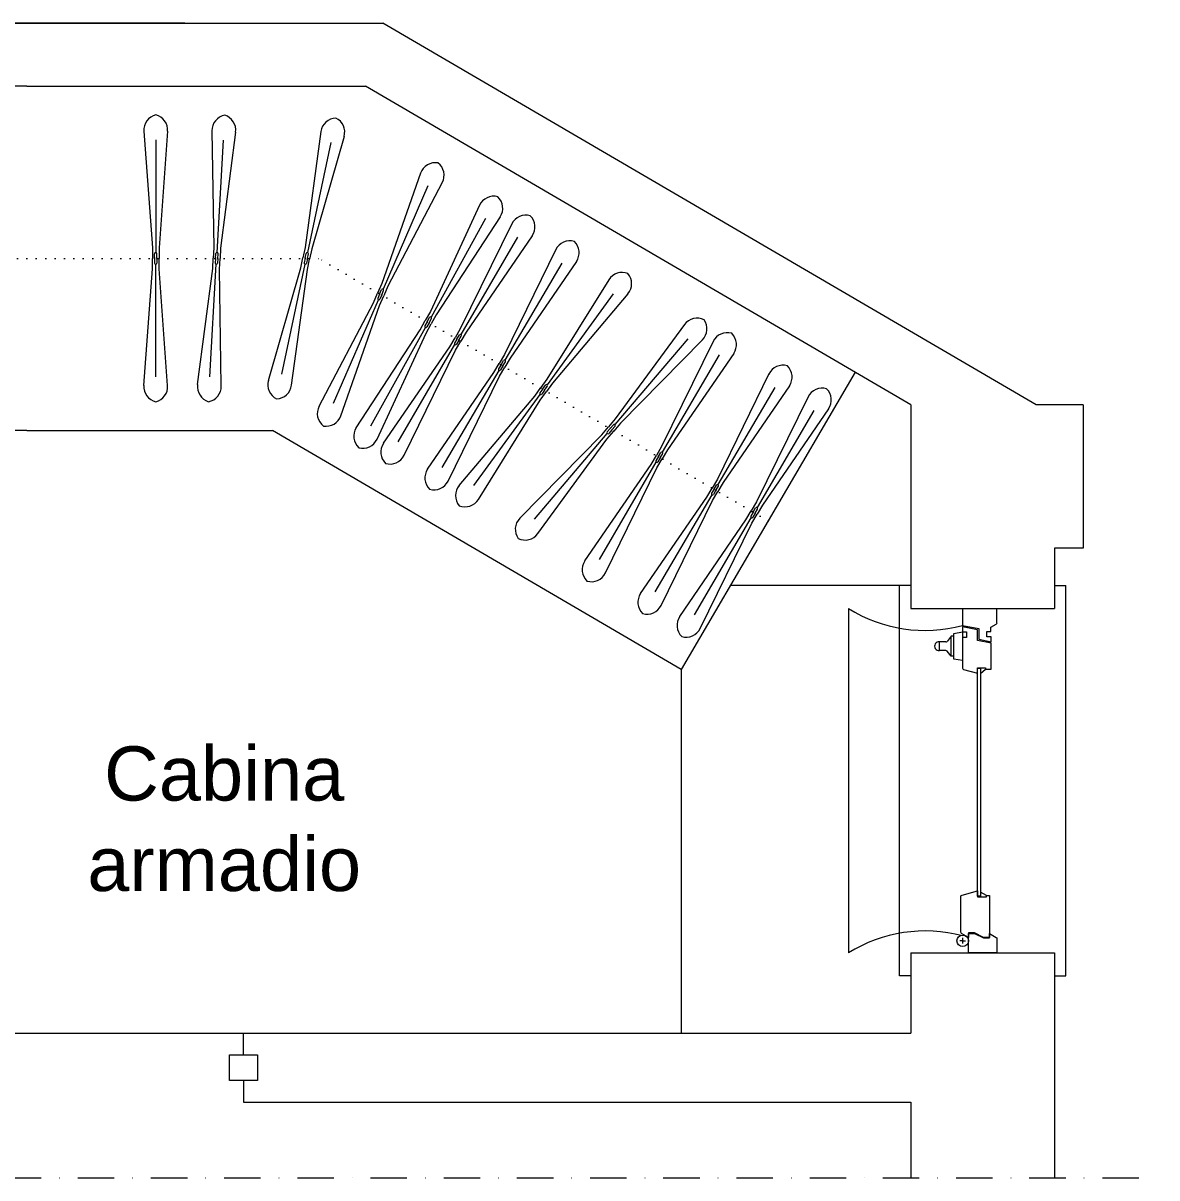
# Model space of a CAD drawing. Header units: millimetres. Extents: x 19853 to 22240, y 676 to 1165.
# Drawn here: x 20987.3 to 21382.4, y 762.8 to 1165.2 of the extents above; entities that cross this region are included whole.
import ezdxf

# ---------------------------------------------------------------- set-up
doc = ezdxf.new("R2010")
doc.units = ezdxf.units.MM
doc.linetypes.add('PUNTO2', pattern=[3.175, 0, -3.175])
doc.linetypes.add('TRATTOPUNTO', pattern=[25.4, 12.7, -6.35, 0, -6.35])
for name, color, linetype, lineweight in [('MURATURA', 5, 'Continuous', 20), ('PROIEZIONI_sottili', 8, 'Continuous', 5), ('TESTO', 252, 'Continuous', 9)]:
    doc.layers.add(name, color=color, linetype=linetype, lineweight=lineweight)
doc.styles.get("Standard").update_dxf_attribs({"font": 'ARIAL.TTF'})

msp = doc.modelspace()

# ---------------------------------------------------------------- linework, layer by layer
at = {"layer": 'MURATURA'}
for p, q in [((21043.67, 1165.24), (20864.72, 1165.24)), ((20933.67, 1165.24), (21112.63, 1165.24)), ((21340.29, 1032.24), (21112.63, 1165.24)), ((20988.67, 1143.24), (20870.67, 1143.24)), ((20988.67, 1143.24), (21106.67, 1143.24)), ((21296.67, 1032.24), (21106.67, 1143.24)), ((21296.67, 1032.24), (21296.67, 961.24)), ((21356.67, 1032.24), (21340.29, 1032.24)), ((21356.67, 1032.24), (21356.67, 982.24)), ((21346.67, 982.24), (21346.67, 961.24)), ((21356.67, 982.24), (21346.67, 982.24)), ((21296.67, 961.24), (21346.67, 961.24)), ((21296.67, 841.24), (21296.67, 813.24)), ((21296.67, 841.24), (21346.67, 841.24)), ((21346.67, 841.24), (21346.67, 762.84)), ((21064.1, 805.72), (21064.1, 813.24)), ((21064.1, 813.24), (21296.67, 813.24)), ((21064.1, 796.77), (21064.1, 789.24)), ((21064.1, 789.24), (21296.67, 789.24)), ((21296.67, 789.24), (21296.67, 762.84))]:
    msp.add_line(p, q, dxfattribs=at)
at = {"layer": 'MURATURA', "linetype": 'TRATTOPUNTO'}
msp.add_line((20598.39, 762.84), (21382.36, 762.84), dxfattribs=at)
at = {"layer": 'MURATURA'}
msp.add_lwpolyline([(21059.2, 805.72), (21069.01, 805.72), (21069.01, 796.77), (21059.2, 796.77)], close=True, dxfattribs=at)
at = {"layer": 'PROIEZIONI_sottili'}
for p, q in [((21029.42, 1127.54), (21032.38, 1086.88)), ((21037.69, 1127.54), (21034.73, 1086.88)), ((21053.14, 1127.7), (21053.8, 1086.94)), ((21061.39, 1127.23), (21056.15, 1086.81)), ((21091.1, 1127.43), (21085.6, 1087.05)), ((21033.55, 1124.51), (21033.55, 1085.29)), ((21057.09, 1124.44), (21054.89, 1085.29)), ((21094.52, 1123.62), (21086.42, 1085.25)), ((21099.19, 1125.73), (21087.9, 1086.56)), ((21125.81, 1112.95), (21112.3, 1074.49)), ((21128.39, 1108.53), (21112.74, 1072.56)), ((21133.39, 1109.65), (21114.46, 1073.55)), ((21146.34, 1101.75), (21129.23, 1064.76)), ((21148.49, 1097.1), (21129.49, 1062.8)), ((21153.57, 1097.75), (21131.29, 1063.62)), ((21157.61, 1095.3), (21139.65, 1058.7)), ((21159.65, 1090.6), (21139.87, 1056.73)), ((21164.75, 1091.13), (21141.69, 1057.52)), ((21032.38, 1086.88), (21032.38, 1083.24)), ((21034.73, 1086.88), (21034.73, 1083.24)), ((21053.8, 1086.94), (21053.6, 1083.31)), ((21056.15, 1086.81), (21055.95, 1083.18)), ((21085.6, 1087.05), (21084.85, 1083.49)), ((21087.9, 1086.56), (21087.15, 1083)), ((21032.38, 1079.61), (21032.38, 1083.24)), ((21033.16, 1083.24), (21033.16, 1084.9)), ((21033.16, 1083.24), (21033.16, 1081.59)), ((21033.94, 1083.24), (21033.94, 1084.9)), ((21033.94, 1083.24), (21033.94, 1081.59)), ((21034.73, 1079.61), (21034.73, 1083.24)), ((21053.39, 1079.68), (21053.6, 1083.31)), ((21054.38, 1083.27), (21054.29, 1081.61)), ((21054.38, 1083.27), (21054.48, 1084.92)), ((21055.16, 1083.22), (21055.07, 1081.57)), ((21055.16, 1083.22), (21055.25, 1084.88)), ((21055.74, 1079.55), (21055.95, 1083.18)), ((21084.1, 1079.93), (21084.85, 1083.49)), ((21085.62, 1083.32), (21085.28, 1081.7)), ((21085.62, 1083.32), (21085.96, 1084.95)), ((21086.38, 1083.16), (21086.04, 1081.54)), ((21086.38, 1083.16), (21086.72, 1084.79)), ((21086.4, 1079.44), (21087.15, 1083)), ((21172.96, 1086.32), (21155.01, 1049.73)), ((21029.42, 1038.95), (21032.38, 1079.61)), ((21033.55, 1041.98), (21033.55, 1081.2)), ((21037.69, 1038.95), (21034.73, 1079.61)), ((21048.15, 1039.26), (21053.39, 1079.68)), ((21052.45, 1042.04), (21054.66, 1081.2)), ((21056.4, 1038.79), (21055.74, 1079.55)), ((21072.81, 1040.76), (21084.1, 1079.93)), ((21077.48, 1042.87), (21085.58, 1081.24)), ((21080.9, 1039.05), (21086.4, 1079.44)), ((21175.01, 1081.63), (21155.22, 1047.76)), ((21180.1, 1082.16), (21157.04, 1048.54)), ((21112.3, 1074.49), (21110.85, 1071.16)), ((21191.39, 1075.78), (21169.87, 1041.16)), ((21109.4, 1067.82), (21110.85, 1071.16)), ((21111.57, 1070.84), (21110.91, 1069.32)), ((21111.57, 1070.84), (21112.23, 1072.36)), ((21112.28, 1070.53), (21111.62, 1069.01)), ((21112.28, 1070.53), (21112.94, 1072.05)), ((21114.46, 1073.55), (21113.01, 1070.22)), ((21192.95, 1070.91), (21169.89, 1039.18)), ((21198.07, 1070.92), (21171.78, 1039.78)), ((21090.47, 1031.72), (21109.4, 1067.82)), ((21095.46, 1032.85), (21111.11, 1068.81)), ((21098.05, 1028.42), (21111.55, 1066.88)), ((21111.55, 1066.88), (21113.01, 1070.22)), ((21129.23, 1064.76), (21127.47, 1061.58)), ((21128.16, 1061.19), (21128.96, 1062.64)), ((21131.29, 1063.62), (21129.53, 1060.44)), ((21103.42, 1024.26), (21125.71, 1058.39)), ((21108.5, 1024.91), (21127.51, 1059.22)), ((21125.71, 1058.39), (21127.47, 1061.58)), ((21128.16, 1061.19), (21127.35, 1059.74)), ((21127.76, 1057.25), (21129.53, 1060.44)), ((21128.84, 1060.82), (21128.03, 1059.37)), ((21128.84, 1060.82), (21129.64, 1062.27)), ((21139.65, 1058.7), (21137.82, 1055.56)), ((21217.74, 1060.21), (21193.67, 1027.32)), ((21110.65, 1020.26), (21127.76, 1057.25)), ((21135.98, 1052.42), (21137.82, 1055.56)), ((21138.5, 1055.16), (21137.66, 1053.73)), ((21138.02, 1051.23), (21139.85, 1054.37)), ((21139.17, 1054.77), (21138.33, 1053.34)), ((21138.5, 1055.16), (21139.34, 1056.59)), ((21139.17, 1054.77), (21140.01, 1056.2)), ((21141.69, 1057.52), (21139.85, 1054.37)), ((21218.93, 1055.23), (21193.54, 1025.34)), ((21224.04, 1054.86), (21195.47, 1025.79)), ((21227.77, 1054.31), (21209.82, 1017.71)), ((21112.92, 1018.81), (21135.98, 1052.42)), ((21118.02, 1019.34), (21137.8, 1053.2)), ((21120.06, 1014.64), (21138.02, 1051.23)), ((21151.34, 1043.45), (21153.17, 1046.59)), ((21155.01, 1049.73), (21153.17, 1046.59)), ((21153.85, 1046.19), (21154.69, 1047.62)), ((21154.52, 1045.8), (21155.36, 1047.23)), ((21157.04, 1048.54), (21155.21, 1045.4)), ((21229.81, 1049.61), (21210.03, 1015.74)), ((21234.91, 1050.14), (21211.85, 1016.53)), ((21128.28, 1009.84), (21151.34, 1043.45)), ((21133.37, 1010.37), (21153.16, 1044.23)), ((21135.42, 1005.67), (21153.37, 1042.26)), ((21153.85, 1046.19), (21153.02, 1044.76)), ((21153.37, 1042.26), (21155.21, 1045.4)), ((21154.52, 1045.8), (21153.69, 1044.37)), ((21277.21, 1043.62), (21216.67, 940)), ((21247.18, 1042.97), (21229.22, 1006.38)), ((21165.6, 1035.28), (21167.73, 1038.22)), ((21169.87, 1041.16), (21167.73, 1038.22)), ((21168.37, 1037.76), (21169.35, 1039.1)), ((21169, 1037.3), (21169.97, 1038.64)), ((21171.78, 1039.78), (21169.64, 1036.84)), ((21249.22, 1038.27), (21229.43, 1004.41)), ((21254.31, 1038.8), (21231.25, 1005.19)), ((21139.3, 1004.13), (21165.6, 1035.28)), ((21144.42, 1004.15), (21167.48, 1035.87)), ((21168.37, 1037.76), (21167.4, 1036.42)), ((21167.5, 1033.89), (21169.64, 1036.84)), ((21169, 1037.3), (21168.03, 1035.96)), ((21260.82, 1035), (21242.86, 998.41)), ((21145.99, 999.27), (21167.5, 1033.89)), ((21262.86, 1030.3), (21243.08, 996.44)), ((21267.96, 1030.83), (21244.9, 997.22)), ((21193.67, 1027.32), (21191.32, 1024.54)), ((20988.67, 1023.24), (20903.16, 1023.24)), ((20988.67, 1023.24), (21074.19, 1023.24)), ((21216.67, 940), (21074.19, 1023.24)), ((21165.49, 992.34), (21190.89, 1022.22)), ((21188.96, 1021.77), (21191.32, 1024.54)), ((21190.76, 1020.25), (21193.11, 1023.02)), ((21191.92, 1024.03), (21190.85, 1022.77)), ((21192.51, 1023.53), (21191.44, 1022.27)), ((21191.92, 1024.03), (21192.99, 1025.3)), ((21192.51, 1023.53), (21193.58, 1024.79)), ((21195.47, 1025.79), (21193.11, 1023.02)), ((21160.39, 992.71), (21188.96, 1021.77)), ((21166.69, 987.35), (21190.76, 1020.25)), ((21206.15, 1011.43), (21207.98, 1014.57)), ((21208.66, 1014.17), (21207.83, 1012.74)), ((21209.82, 1017.71), (21207.98, 1014.57)), ((21208.66, 1014.17), (21209.5, 1015.6)), ((21209.33, 1013.78), (21210.17, 1015.21)), ((21211.85, 1016.53), (21210.01, 1013.38)), ((21183.09, 977.82), (21206.15, 1011.43)), ((21188.18, 978.35), (21207.96, 1012.21)), ((21190.22, 973.65), (21208.18, 1010.24)), ((21208.18, 1010.24), (21210.01, 1013.38)), ((21209.33, 1013.78), (21208.5, 1012.35)), ((21229.22, 1006.38), (21227.39, 1003.23)), ((21225.55, 1000.09), (21227.39, 1003.23)), ((21228.07, 1002.84), (21227.23, 1001.41)), ((21227.58, 998.91), (21229.42, 1002.05)), ((21228.74, 1002.44), (21227.9, 1001.01)), ((21228.07, 1002.84), (21228.9, 1004.27)), ((21228.74, 1002.44), (21229.57, 1003.88)), ((21231.25, 1005.19), (21229.42, 1002.05)), ((21202.49, 966.48), (21225.55, 1000.09)), ((21207.59, 967.01), (21227.37, 1000.87)), ((21209.63, 962.31), (21227.58, 998.91)), ((21242.86, 998.41), (21241.03, 995.26)), ((21239.19, 992.12), (21241.03, 995.26)), ((21241.71, 994.87), (21240.87, 993.44)), ((21241.22, 990.94), (21243.06, 994.08)), ((21242.38, 994.47), (21241.54, 993.04)), ((21241.71, 994.87), (21242.54, 996.3)), ((21242.38, 994.47), (21243.22, 995.91)), ((21244.9, 997.22), (21243.06, 994.08)), ((21216.13, 958.51), (21239.19, 992.12)), ((21221.23, 959.04), (21241.01, 992.9)), ((21223.27, 954.34), (21241.22, 990.94)), ((21292.67, 969.24), (21233.76, 969.24)), ((21296.67, 969.24), (21292.67, 969.24)), ((21292.67, 833.24), (21292.67, 969.24)), ((21346.67, 969.24), (21350.67, 969.24)), ((21350.67, 833.24), (21350.67, 969.24)), ((21274.89, 961.24), (21274.89, 841.24)), ((21314.59, 961.24), (21314.61, 955.32)), ((21326.65, 956.3), (21326.65, 961.24)), ((21314.61, 955.32), (21320.34, 954.28)), ((21320.34, 954.28), (21320.34, 950.59)), ((21324.56, 954.75), (21326.4, 955.85)), ((21324.56, 953.28), (21324.56, 954.75)), ((21310.63, 951.6), (21309.28, 949.8)), ((21310.63, 944.6), (21310.63, 951.6)), ((21311.6, 951.6), (21310.63, 951.6)), ((21320.34, 950.59), (21324.57, 949.65)), ((21323.14, 951.35), (21323.14, 953.28)), ((21323.14, 953.28), (21324.56, 953.28)), ((21324.57, 951.35), (21323.14, 951.35)), ((21324.57, 949.65), (21324.57, 951.35)), ((21308.88, 949.6), (21306.63, 949.6)), ((21306.63, 946.6), (21306.63, 949.6)), ((21308.88, 946.6), (21306.63, 946.6)), ((21310.63, 944.6), (21309.28, 946.4)), ((21311.6, 944.6), (21310.63, 944.6)), ((21216.67, 940), (21216.67, 813.24)), ((21320.9, 940.33), (21319.85, 940.33)), ((21319.85, 861.07), (21319.85, 940.33)), ((21320.9, 940.33), (21320.9, 861.07)), ((21320.9, 938.64), (21322.69, 940.14)), ((21322.98, 861.28), (21320.9, 862.39)), ((21320.9, 861.07), (21319.85, 861.07)), ((21314.71, 845.47), (21313.71, 845.47)), ((21314.71, 844.47), (21314.71, 846.47)), ((21314.71, 845.47), (21315.71, 845.47)), ((21296.67, 833.24), (21292.67, 833.24)), ((21346.67, 833.24), (21350.67, 833.24)), ((20913.24, 813.24), (21064.1, 813.24))]:
    msp.add_line(p, q, dxfattribs=at)
at = {"layer": 'PROIEZIONI_sottili', "linetype": 'PUNTO2'}
for p, q in [((20988.67, 1083.24), (20886.92, 1083.24)), ((20988.67, 1083.24), (21090.43, 1083.24)), ((21246.94, 991.81), (21090.43, 1083.24))]:
    msp.add_line(p, q, dxfattribs=at)
at = {"layer": 'PROIEZIONI_sottili'}
for points in [[(21314.61, 951.19), (21314.62, 949.13), (21314.63, 940.49, 0.338213), (21314.98, 940.03), (21319.85, 938.71), (21319.85, 940.61), (21322.69, 940.61), (21322.69, 940.14), (21324.59, 940.14), (21324.58, 946.31), (21324.57, 949.15), (21319.83, 950.09), (21319.82, 953.88), (21314.61, 954.82), (21314.61, 953.12), (21316.03, 953.12), (21316.03, 951.19)], [(21322.98, 861.28), (21324.03, 861.28), (21324.03, 854.47), (21324.03, 846.61), (21321.94, 846.61), (21318.79, 848.19), (21316.7, 848.19), (21316.7, 846.61), (21314.33, 848.03, -0.263447), (21314.08, 848.48), (21314.08, 860.88, -0.338213), (21314.46, 861.39), (21319.84, 862.85), (21319.84, 860.76), (21322.98, 860.76)]]:
    msp.add_lwpolyline(points, format="xyb", close=True, dxfattribs=at)
msp.add_lwpolyline([(21314.6, 943.1), (21311.6, 943.6), (21311.6, 952.6), (21314.6, 953.1)], close=True, dxfattribs=at)
msp.add_lwpolyline([(21326.65, 841.24), (21316.7, 841.24), (21316.7, 848.05), (21318.79, 848.05), (21321.94, 846.48), (21324.03, 846.48), (21324.03, 848.05), (21326.4, 846.63, -0.263447), (21326.65, 846.19), (21326.65, 841.24)], format="xyb", dxfattribs=at)
msp.add_circle((21314.71, 845.47), 2, dxfattribs=at)
for centre, radius, start, end in [((21034.88, 1127.93), 5.47, 104.0067, 184.1596), ((21032.23, 1127.93), 5.47, 355.8404, 75.9933), ((21058.61, 1127.79), 5.47, 100.7788, 180.9317), ((21055.97, 1127.94), 5.47, 352.6124, 72.7654), ((21096.52, 1126.7), 5.47, 92.0877, 172.2406), ((21093.93, 1127.24), 5.47, 343.9214, 64.0743), ((21130.97, 1111.14), 5.47, 80.4941, 160.647), ((21128.54, 1112.19), 5.47, 332.3278, 52.4807), ((21151.31, 1099.46), 5.47, 75.0258, 155.1787), ((21148.99, 1100.74), 5.47, 326.8594, 47.0124), ((21162.52, 1092.88), 5.47, 73.7128, 153.8657), ((21160.23, 1094.22), 5.47, 325.5464, 45.6994), ((21177.87, 1083.91), 5.47, 73.7128, 153.8657), ((21175.59, 1085.25), 5.47, 325.5464, 45.6994), ((21033.55, 1083.24), 0.475, 144.8323, 215.1677), ((21033.55, 1084.9), 0.389, 0, 180), ((21033.55, 1083.24), 0.475, 324.8323, 35.1677), ((21054.77, 1083.24), 0.475, 141.6044, 211.9397), ((21054.86, 1084.9), 0.389, 356.7721, 176.7721), ((21054.77, 1083.24), 0.475, 321.6044, 31.9397), ((21086, 1083.24), 0.475, 132.9133, 203.2487), ((21086.34, 1084.87), 0.389, 348.081, 168.081), ((21086, 1083.24), 0.475, 312.9133, 23.2487), ((21033.55, 1081.59), 0.389, 180, 0), ((21054.68, 1081.59), 0.389, 176.7721, 356.7721), ((21085.66, 1081.62), 0.389, 168.081, 348.081), ((21196.03, 1072.9), 5.47, 67.993, 148.146), ((21193.89, 1074.45), 5.47, 319.8267, 39.9796), ((21111.93, 1070.69), 0.475, 121.3197, 191.6551), ((21111.93, 1070.69), 0.475, 301.3197, 11.6551), ((21112.59, 1072.21), 0.389, 336.4874, 156.4874), ((21111.26, 1069.17), 0.389, 156.4874, 336.4874), ((21129.3, 1062.46), 0.389, 331.0191, 151.0191), ((21222.16, 1056.98), 5.47, 63.6525, 143.8054), ((21127.69, 1059.56), 0.389, 151.0191, 331.0191), ((21128.5, 1061.01), 0.475, 115.8514, 186.1867), ((21128.5, 1061.01), 0.475, 295.8514, 6.1867), ((21220.14, 1058.69), 5.47, 315.4861, 35.6391), ((21138.83, 1054.97), 0.475, 114.5384, 184.8737), ((21138.83, 1054.97), 0.475, 294.5384, 4.8737), ((21139.67, 1056.4), 0.389, 329.7061, 149.7061), ((21232.68, 1051.9), 5.47, 73.7128, 153.8657), ((21230.4, 1053.23), 5.47, 325.5464, 45.6994), ((21138, 1053.54), 0.389, 149.7061, 329.7061), ((21154.19, 1046), 0.475, 114.5384, 184.8737), ((21155.03, 1047.43), 0.389, 329.7061, 149.7061), ((21153.35, 1044.57), 0.389, 149.7061, 329.7061), ((21154.19, 1046), 0.475, 294.5384, 4.8737), ((21252.09, 1040.56), 5.47, 73.7128, 153.8657), ((21249.8, 1041.89), 5.47, 325.5464, 45.6994), ((21034.88, 1038.56), 5.47, 175.8404, 255.9933), ((21032.23, 1038.56), 5.47, 284.0067, 4.1596), ((21053.58, 1038.55), 5.47, 172.6124, 252.7654), ((21050.93, 1038.7), 5.47, 280.7788, 0.9317), ((21078.06, 1039.25), 5.47, 163.9214, 244.0743), ((21075.47, 1039.79), 5.47, 272.0877, 352.2406), ((21169.66, 1038.87), 0.389, 323.9863, 143.9863), ((21167.71, 1036.19), 0.389, 143.9863, 323.9863), ((21168.69, 1037.53), 0.475, 108.8187, 179.154), ((21168.69, 1037.53), 0.475, 288.8187, 359.154), ((21265.73, 1032.59), 5.47, 73.7128, 153.8657), ((21263.44, 1033.92), 5.47, 325.5464, 45.6994), ((21095.31, 1029.18), 5.47, 152.3278, 232.4807), ((21092.88, 1030.24), 5.47, 260.4941, 340.647), ((21108, 1021.27), 5.47, 146.8594, 227.0124), ((21191.14, 1022.52), 0.389, 139.6458, 319.6458), ((21192.21, 1023.78), 0.475, 104.4781, 174.8134), ((21192.21, 1023.78), 0.475, 284.4781, 354.8134), ((21193.29, 1025.05), 0.389, 319.6458, 139.6458), ((21105.69, 1022.56), 5.47, 255.0258, 335.1787), ((21117.44, 1015.71), 5.47, 145.5464, 225.6994), ((21115.15, 1017.05), 5.47, 253.7128, 333.8657), ((21209, 1013.98), 0.475, 114.5384, 184.8737), ((21209.83, 1015.41), 0.389, 329.7061, 149.7061), ((21208.16, 1012.55), 0.389, 149.7061, 329.7061), ((21209, 1013.98), 0.475, 294.5384, 4.8737), ((21132.79, 1006.74), 5.47, 145.5464, 225.6994), ((21130.5, 1008.08), 5.47, 253.7128, 333.8657), ((21143.48, 1000.6), 5.47, 139.8267, 219.9796), ((21228.4, 1002.64), 0.475, 114.5384, 184.8737), ((21228.4, 1002.64), 0.475, 294.5384, 4.8737), ((21229.24, 1004.07), 0.389, 329.7061, 149.7061), ((21141.34, 1002.16), 5.47, 247.993, 328.146), ((21227.57, 1001.21), 0.389, 149.7061, 329.7061), ((21242.04, 994.67), 0.475, 114.5384, 184.8737), ((21242.04, 994.67), 0.475, 294.5384, 4.8737), ((21242.88, 996.1), 0.389, 329.7061, 149.7061), ((21164.29, 988.87), 5.47, 135.4861, 215.6391), ((21241.21, 993.24), 0.389, 149.7061, 329.7061), ((21162.27, 990.58), 5.47, 243.6525, 323.8054), ((21187.6, 974.72), 5.47, 145.5464, 225.6994), ((21185.31, 976.06), 5.47, 253.7128, 333.8657), ((21207, 963.39), 5.47, 145.5464, 225.6994), ((21204.72, 964.72), 5.47, 253.7128, 333.8657), ((21220.65, 955.42), 5.47, 145.5464, 225.6994), ((21301.56, 1003.96), 50.35, 238.017, 285.0108), ((21218.36, 956.75), 5.47, 253.7128, 333.8657), ((21326.13, 956.3), 0.524, 300.9638, 360), ((21308.88, 950.1), 0.5, 270, 323.1301), ((21306.41, 948.1), 1.52, 81.5887, 278.4113), ((21308.88, 946.1), 0.5, 36.8699, 90), ((21301.56, 798.53), 50.35, 74.9892, 121.983)]:
    msp.add_arc(centre, radius, start, end, dxfattribs=at)

# ---------------------------------------------------------------- texts
at = {"layer": 'TESTO', "insert": (21057.4, 887.88), "char_height": 18.9036, "width": 175.7524, "attachment_point": 5}
msp.add_mtext('Cabina armadio', dxfattribs=at)

doc.saveas('drawing.dxf')
